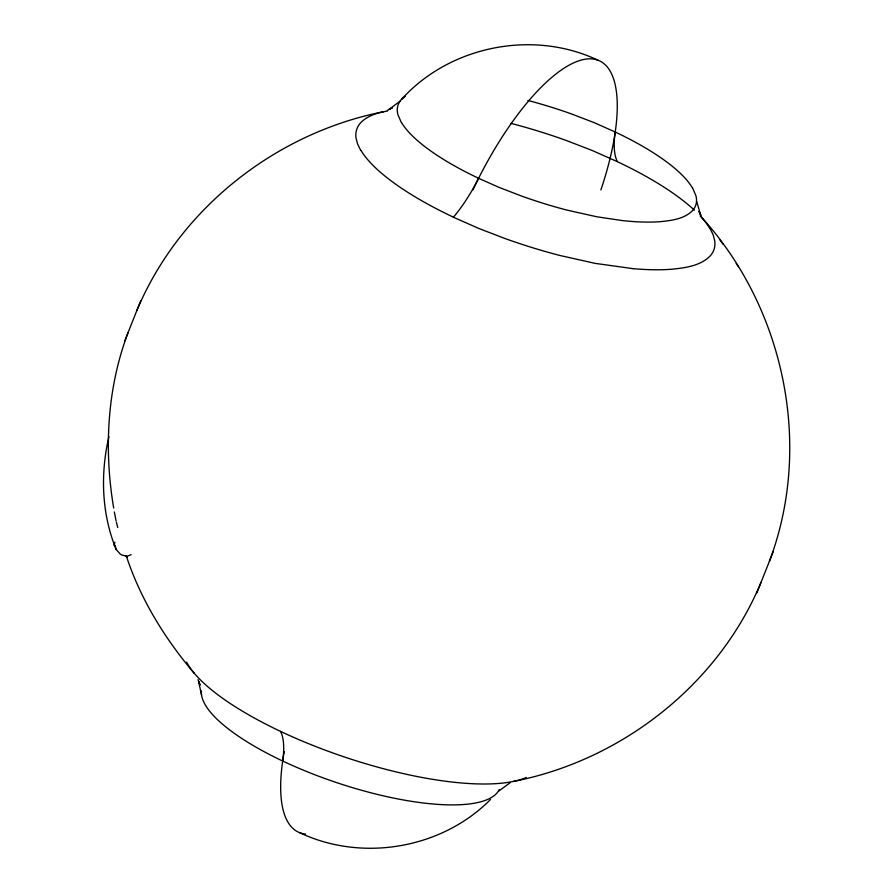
<?xml version="1.0" encoding="UTF-8"?>
<svg xmlns="http://www.w3.org/2000/svg" width="893" height="893" viewBox="0 0 893 893"><rect width="100%" height="100%" fill="white"/><g stroke="black" fill="none" stroke-linecap="round" stroke-linejoin="round"><path stroke-width="1.34" d="M114.058 545.444L114.873 542.129M108.935 436.621C100.228 473.87 101.556 513.888 116.19 549.496L120.086 553.894A35.474 14.857 -15 0 0 122.051 555.1L127.007 556.239L131.148 554.72M128.313 331.984C107.048 387.785 103.822 449.413 113.679 508.017M769.375 561.384C813.088 445.998 784.556 308.889 702.032 217.792M136.863 310.496C179.504 208.616 275.904 132.789 383.957 111.647L387.54 111M512.962 781.52C621.472 760.568 718.742 684.574 761.16 582.013M124.797 340.858L140.804 300.55M756.862 592.874L773.204 551.707M401.325 122.564L397.898 114.628A160.863 48.099 18.6 0 1 401.448 99.458C449.704 45.878 533.076 29.223 598.165 60.311M490.525 799.469C441.901 848.696 362.178 862.381 299.735 832.7M401.448 99.458L405.377 96.154M399.941 101.222L388.924 109.526L392.395 107.763L387.294 110.386M498.986 790.93L510.015 782.826M383.957 111.647C375.607 113.478 366.923 116.28 360.828 122.598A193.29 57.799 18.6 0 0 356.006 137.835L357.546 143.885L360.683 150.337M633.148 268.67L595.185 263.379L559.766 255.443A192.33 57.52 18.6 0 1 505.148 238.587L478.592 228.374L453.398 217.233A85.27 29.715 -64.7 0 0 478.581 178.31L499.578 187.597L521.713 196.114A160.271 47.932 18.6 0 0 567.222 210.156L596.736 216.765L622.354 220.582A161.019 48.155 18.6 0 0 660.318 221.665C671.48 220.549 683.96 219.064 692.343 210.815A160.863 48.099 18.6 0 0 695.904 195.645L692.477 187.697M692.242 187.642A156.375 46.76 18.6 0 0 615.143 131.974L594.236 122.676L572.112 114.159A160.271 47.932 18.6 0 0 527.886 100.451M694.352 210.156A187.653 56.114 18.6 0 0 617.264 161.622L592.171 150.459L565.626 140.246A192.33 57.52 18.6 0 0 511.053 123.401M127.297 557.009L126.025 555.926M194.239 673.3C164.892 638.662 140.569 599.326 126.337 556.049M736.2 263.491L738.444 266.739M719.814 239.692L722.828 244.057M116.19 549.496L114.84 545.154M710.069 228.485L713.206 234.948L714.746 240.998A193.29 57.799 18.6 0 1 709.913 256.235C699.844 266.125 684.875 267.911 671.491 269.251A193.502 57.866 18.6 0 1 633.148 268.67M701.451 216.519L698.962 211.328L700.659 215.046L696.696 201.461M197.989 679.651L200.088 685.065L198.592 681.247L201.483 694.877M116.436 522.36L117.72 527.517M116.112 521.077L114.337 511.946M526.323 777.479A188.49 56.371 18.6 0 1 342.722 756.404A188.49 56.371 18.6 0 1 186.581 662.115M280.547 731.412A85.27 29.715 -64.7 0 1 282.69 761.059M499.254 789.512A157.079 46.972 18.6 0 1 338.369 783.183A157.079 46.972 18.6 0 1 201.438 690.959M305.562 834.062A170.541 59.418 -64.7 0 1 284.242 751.515M617.353 161.588A85.27 29.715 -64.7 0 1 615.21 131.952M478.659 178.287A156.375 46.76 18.6 0 1 401.56 122.62M453.488 217.2A187.653 56.114 18.6 0 1 360.962 150.404M700.101 215.883A187.653 56.114 18.6 0 1 709.79 228.429M473 189.751A170.541 59.418 -64.7 0 1 589.893 58.826A170.541 59.418 -64.7 0 1 600.889 189.952"/></g></svg>
